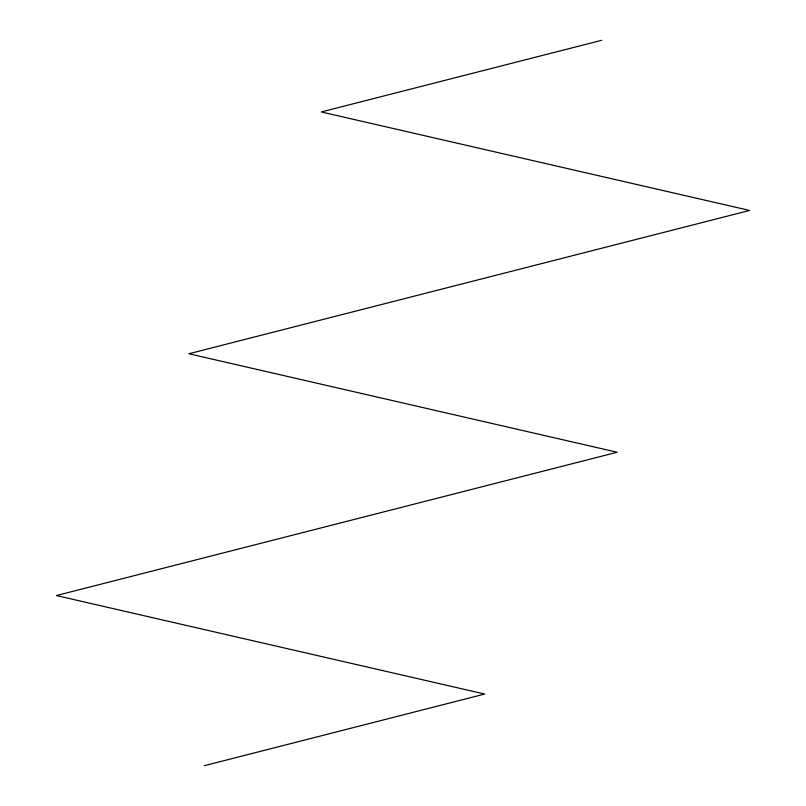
<?xml version="1.0" encoding="UTF-8"?>
<svg xmlns="http://www.w3.org/2000/svg" width="806" height="806" viewBox="0 0 806 806"><rect width="100%" height="100%" fill="white"/><g stroke="black" fill="none" stroke-linecap="round" stroke-linejoin="round"><path stroke-width="1.21" d="M601.679 40.3L321.312 111.953L749.59 210.447L188.856 353.753L617.144 452.247L56.41 595.553L484.688 694.047L204.321 765.7"/></g></svg>
